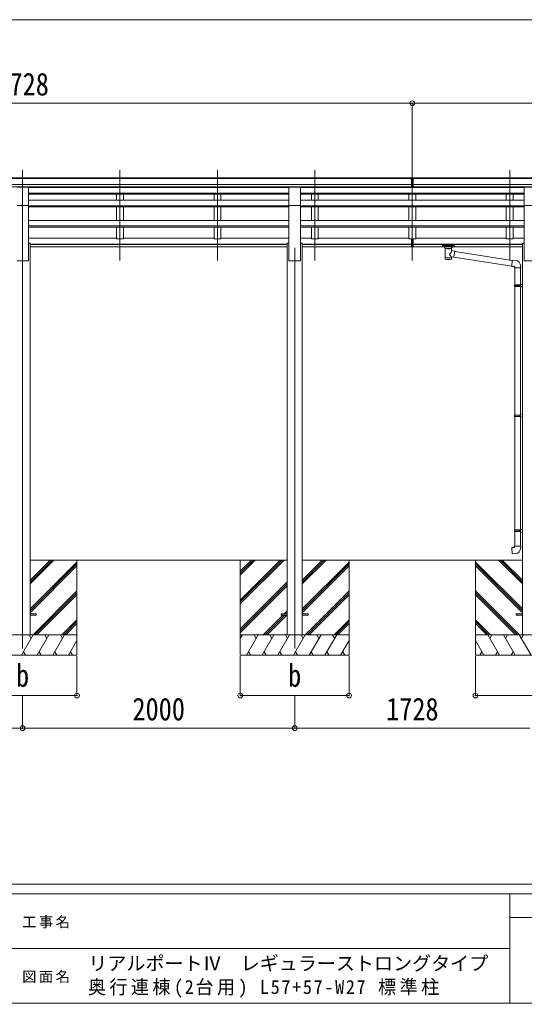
# Model space of a CAD drawing. Units: millimetres at full size, sheet at 1:35. Extents: x -9783 to 9892, y -6828 to 6752.
# Drawn here: x -395 to 3313, y -6828 to 403 of the extents above; entities that cross this region are included whole.
import ezdxf
from ezdxf.enums import TextEntityAlignment as Align

# ---------------------------------------------------------------- set-up
doc = ezdxf.new("R2010")
doc.units = ezdxf.units.MM
doc.header["$LTSCALE"] = 35
doc.header["$PDMODE"] = 32
doc.header["$PDSIZE"] = 35
for name, color, linetype, lineweight in [('0-0_0', 7, 'Continuous', 9), ('0-1_本体', 4, 'Continuous', 9), ('0-2_部品', 7, 'Continuous', 9), ('0-3_ELV2', 7, 'Continuous', 9), ('0-8_PARTS2', 2, 'Continuous', 9), ('0-A_寸法', 6, 'Continuous', 9), ('F-0_240', 7, 'Continuous', 9)]:
    doc.layers.add(name, color=color, linetype=linetype, lineweight=lineweight)
doc.styles.add('ＭＳ ゴシック', font='')
doc.styles.get('ＭＳ ゴシック').set_extended_font_data('MS Gothic')

msp = doc.modelspace()

# ---------------------------------------------------------------- linework, layer by layer
at = {"layer": '0-0_0'}
for p, q in [((-319.13, -3744.9), (-143.3, -3569.07)), ((-319.13, -3730.76), (-157.44, -3569.07)), ((-319.13, -3716.62), (-171.58, -3569.07)), ((-319.13, -3569.07), (1570.87, -3569.07)), ((-319.13, -3928.75), (25.87, -3583.75)), ((-319.13, -3942.89), (25.87, -3597.89)), ((-319.13, -3957.03), (25.87, -3612.04)), ((25.87, -3569.07), (25.87, -4269.07)), ((1225.87, -3569.07), (1225.87, -4269.07)), ((1225.87, -3863.25), (1520.05, -3569.07)), ((1225.87, -3877.39), (1534.19, -3569.07)), ((1225.87, -3891.53), (1548.34, -3569.07)), ((1225.87, -3679.4), (1336.2, -3569.07)), ((1225.87, -3665.26), (1322.06, -3569.07)), ((1225.87, -3651.12), (1307.92, -3569.07)), ((1680.87, -3744.9), (1856.7, -3569.07)), ((1680.87, -3730.76), (1842.56, -3569.07)), ((1680.87, -3716.62), (1828.42, -3569.07)), ((1680.87, -3569.07), (3298.87, -3569.07)), ((1680.87, -3928.75), (2025.87, -3583.75)), ((1680.87, -3942.89), (2025.87, -3597.89)), ((1680.87, -3957.03), (2025.87, -3612.04)), ((2025.87, -3569.07), (2025.87, -4269.07)), ((2953.87, -3569.07), (2953.87, -4269.07)), ((3298.87, -3928.75), (2953.87, -3583.75)), ((3298.87, -3942.89), (2953.87, -3597.89)), ((3298.87, -3957.03), (2953.87, -3612.04)), ((3298.87, -3744.9), (3123.04, -3569.07)), ((3298.87, -3730.76), (3137.18, -3569.07)), ((3298.87, -3716.62), (3151.33, -3569.07)), ((1225.87, -4075.38), (1570.87, -3730.38)), ((1225.87, -4089.52), (1570.87, -3744.53)), ((1225.87, -4103.67), (1570.87, -3758.67)), ((-297.32, -4119.07), (25.87, -3795.88)), ((-283.18, -4119.07), (25.87, -3810.03)), ((-269.03, -4119.07), (25.87, -3824.17)), ((1702.68, -4119.07), (2025.87, -3795.88)), ((1716.82, -4119.07), (2025.87, -3810.03)), ((1730.97, -4119.07), (2025.87, -3824.17)), ((3277.06, -4119.07), (2953.87, -3795.88)), ((3262.92, -4119.07), (2953.87, -3810.03)), ((3248.78, -4119.07), (2953.87, -3824.17)), ((1394.31, -4119.07), (1539.81, -3973.57)), ((1408.46, -4119.07), (1553.96, -3973.57)), ((1422.6, -4119.07), (1568.1, -3973.57)), ((1548.81, -3964.57), (1570.87, -3942.51)), ((1562.96, -3964.57), (1570.87, -3956.66)), ((-85.19, -4119.07), (25.87, -4008.01)), ((-71.04, -4119.07), (25.87, -4022.16)), ((-56.9, -4119.07), (25.87, -4036.3)), ((1914.81, -4119.07), (2025.87, -4008.01)), ((1928.96, -4119.07), (2025.87, -4022.16)), ((1943.1, -4119.07), (2025.87, -4036.3)), ((3064.93, -4119.07), (2953.87, -4008.01)), ((3050.79, -4119.07), (2953.87, -4022.16)), ((3036.65, -4119.07), (2953.87, -4036.3)), ((25.87, -4119.07), (-774.13, -4119.07)), ((-382.97, -4269.07), (-296.37, -4119.07)), ((-311.37, -4145.05), (-326.37, -4119.07)), ((-267.5, -4269.07), (-180.9, -4119.07)), ((-195.9, -4145.05), (-210.9, -4119.07)), ((-152.03, -4269.07), (-65.43, -4119.07)), ((-95.43, -4119.07), (-80.43, -4145.05)), ((20.04, -4119.07), (25.87, -4129.17)), ((2025.87, -4119.07), (1225.87, -4119.07)), ((1225.87, -4146.58), (1241.75, -4119.07)), ((1270.62, -4269.07), (1357.22, -4119.07)), ((1342.22, -4145.05), (1327.22, -4119.07)), ((1386.09, -4269.07), (1472.69, -4119.07)), ((1457.69, -4145.06), (1442.69, -4119.07)), ((1501.56, -4269.07), (1588.16, -4119.07)), ((1573.16, -4145.05), (1558.16, -4119.07)), ((1617.03, -4269.07), (1703.63, -4119.07)), ((1688.63, -4145.05), (1673.63, -4119.07)), ((1732.5, -4269.07), (1819.1, -4119.07)), ((1804.1, -4145.05), (1789.1, -4119.07)), ((1847.97, -4269.07), (1934.57, -4119.07)), ((1904.57, -4119.07), (1919.57, -4145.05)), ((2020.04, -4119.07), (2025.87, -4129.17)), ((2953.87, -4119.07), (3753.87, -4119.07)), ((2959.7, -4119.07), (2953.87, -4129.17)), ((3131.78, -4269.07), (3045.17, -4119.07)), ((3075.17, -4119.07), (3060.17, -4145.05)), ((3247.25, -4269.07), (3160.64, -4119.07)), ((3175.64, -4145.05), (3190.64, -4119.07)), ((3362.72, -4269.07), (3276.11, -4119.07)), ((3291.11, -4145.05), (3306.12, -4119.07)), ((-36.56, -4269.07), (25.87, -4160.93)), ((1963.44, -4269.07), (2025.87, -4160.93)), ((3016.31, -4269.07), (2953.87, -4160.93)), ((-367.97, -4243.09), (-352.97, -4269.07)), ((-252.5, -4243.09), (-237.5, -4269.07)), ((-137.03, -4243.09), (-122.03, -4269.07)), ((-21.56, -4243.09), (-6.56, -4269.07)), ((1285.62, -4243.09), (1300.62, -4269.07)), ((1401.09, -4243.09), (1416.09, -4269.07)), ((1516.56, -4243.09), (1531.56, -4269.07)), ((1632.03, -4243.09), (1647.03, -4269.07)), ((1747.5, -4243.09), (1762.5, -4269.07)), ((1862.97, -4243.09), (1877.97, -4269.07)), ((1978.44, -4243.09), (1993.44, -4269.07)), ((3001.31, -4243.09), (2986.31, -4269.07)), ((3116.78, -4243.09), (3101.78, -4269.07)), ((3232.25, -4243.09), (3217.25, -4269.07)), ((-774.13, -4269.07), (25.87, -4269.07)), ((1225.87, -4269.07), (2025.87, -4269.07)), ((3753.87, -4269.07), (2953.87, -4269.07))]:
    msp.add_line(p, q, dxfattribs=at)
at = {"layer": '0-1_本体'}
for p, q in [((-3231.63, -759.54), (2483.37, -759.54)), ((-3231.63, -764.9), (2483.37, -764.9)), ((8211.37, -759.54), (2496.37, -759.54)), ((8211.37, -764.9), (2496.37, -764.9)), ((-3231.63, -808.42), (2483.37, -808.42)), ((-3231.63, -826.09), (2483.37, -826.09)), ((-331.63, -828.46), (1583.37, -828.46)), ((-331.63, -831.42), (1583.37, -831.42)), ((316.87, -828.46), (316.87, -831.42)), ((366.87, -828.46), (366.87, -831.42)), ((1032.87, -828.46), (1032.87, -831.42)), ((1082.87, -828.46), (1082.87, -831.42)), ((1668.37, -828.58), (2483.37, -828.58)), ((1668.37, -831.42), (2489.87, -831.42)), ((1748.87, -828.58), (1748.87, -831.42)), ((1798.87, -828.58), (1798.87, -831.42)), ((3311.37, -831.42), (2489.87, -831.42)), ((8211.37, -808.42), (2496.37, -808.42)), ((8211.37, -826.09), (2496.37, -826.09)), ((3311.37, -828.58), (2496.37, -828.58)), ((3180.87, -828.58), (3180.87, -831.42)), ((3230.87, -828.58), (3230.87, -831.42)), ((-331.63, -873.37), (1583.37, -873.37)), ((-331.63, -875.07), (1583.37, -875.07)), ((-331.63, -878.85), (1583.37, -878.85)), ((-331.63, -924.28), (1583.37, -924.28)), ((316.87, -878.85), (316.87, -924.28)), ((366.87, -878.85), (366.87, -924.28)), ((1032.87, -878.85), (1032.87, -924.28)), ((1082.87, -878.85), (1082.87, -924.28)), ((1668.37, -873.37), (2489.87, -873.37)), ((1668.37, -875.07), (2489.87, -875.07)), ((1668.37, -878.85), (2489.87, -878.85)), ((1668.37, -924.28), (2489.87, -924.28)), ((1748.87, -878.85), (1748.87, -924.28)), ((1798.87, -878.85), (1798.87, -924.28)), ((2464.87, -924.28), (2464.87, -878.85)), ((3311.37, -873.37), (2489.87, -873.37)), ((3311.37, -875.07), (2489.87, -875.07)), ((3311.37, -878.85), (2489.87, -878.85)), ((3311.37, -924.28), (2489.87, -924.28)), ((2514.87, -924.28), (2514.87, -878.85)), ((3180.87, -878.85), (3180.87, -924.28)), ((3230.87, -878.85), (3230.87, -924.28)), ((-331.63, -1369.07), (-331.63, -962.12)), ((-331.63, -964.86), (1583.37, -964.86)), ((-331.63, -966.55), (1583.37, -966.55)), ((-331.63, -973.42), (1583.37, -973.42)), ((316.87, -973.42), (316.87, -1072.52)), ((366.87, -973.42), (366.87, -1072.52)), ((1032.87, -973.42), (1032.87, -1072.52)), ((1082.87, -973.42), (1082.87, -1072.52)), ((1583.37, -1369.07), (1583.37, -962.12)), ((1668.37, -1369.07), (1668.37, -962.12)), ((1668.37, -964.86), (2489.87, -964.86)), ((1668.37, -966.55), (2489.87, -966.55)), ((1668.37, -973.42), (2489.87, -973.42)), ((1748.87, -973.42), (1748.87, -1072.52)), ((1798.87, -973.42), (1798.87, -1072.52)), ((2464.87, -1072.52), (2464.87, -973.42)), ((3311.37, -964.86), (2489.87, -964.86)), ((3311.37, -966.55), (2489.87, -966.55)), ((3311.37, -973.42), (2489.87, -973.42)), ((2514.87, -1072.52), (2514.87, -973.42)), ((3180.87, -973.42), (3180.87, -1072.52)), ((3230.87, -973.42), (3230.87, -1072.52)), ((3311.37, -1369.07), (3311.37, -962.12)), ((-331.63, -1072.52), (1583.37, -1072.52)), ((1668.37, -1072.52), (2489.87, -1072.52)), ((3311.37, -1072.52), (2489.87, -1072.52)), ((-331.63, -1111.66), (1583.37, -1111.66)), ((-331.63, -1113.33), (1583.37, -1113.33)), ((-331.63, -1122.97), (1583.37, -1122.97)), ((316.87, -1122.97), (316.87, -1208.47)), ((1032.87, -1122.97), (1032.87, -1208.47)), ((1668.37, -1111.66), (2489.87, -1111.66)), ((1668.37, -1113.33), (2489.87, -1113.33)), ((1668.37, -1122.97), (2489.87, -1122.97)), ((1748.87, -1122.97), (1748.87, -1208.47)), ((2464.87, -1208.47), (2464.87, -1122.97)), ((3311.37, -1111.66), (2489.87, -1111.66)), ((3311.37, -1113.33), (2489.87, -1113.33)), ((3311.37, -1122.97), (2489.87, -1122.97)), ((2514.87, -1208.47), (2514.87, -1122.97)), ((3230.87, -1122.97), (3230.87, -1208.47)), ((-331.63, -1203.67), (316.87, -1203.67)), ((366.87, -1203.25), (1032.87, -1203.25)), ((1082.87, -1203.25), (1583.37, -1203.25)), ((1668.37, -1203.25), (1748.87, -1203.25)), ((1798.87, -1203.25), (2464.87, -1203.25)), ((2483.37, -1208.47), (2464.87, -1208.47)), ((2496.37, -1208.47), (2514.87, -1208.47)), ((3180.87, -1203.25), (2514.87, -1203.25)), ((3311.37, -1203.25), (3230.87, -1203.25)), ((-331.63, -1239.07), (-319.13, -1239.07)), ((-319.13, -1239.07), (-319.13, -4119.07)), ((-319.13, -1247.56), (1570.87, -1247.56)), ((-319.13, -1248.94), (1570.87, -1248.94)), ((-319.13, -1266.12), (1570.87, -1266.12)), ((1570.87, -1239.07), (1570.87, -4119.07)), ((1570.87, -1239.07), (1583.37, -1239.07)), ((1668.37, -1239.07), (1680.87, -1239.07)), ((1680.87, -1239.07), (1680.87, -4119.07)), ((1680.87, -1247.56), (2483.37, -1247.56)), ((1680.87, -1248.94), (2483.37, -1248.94)), ((1680.87, -1266.12), (2483.37, -1266.12)), ((3298.87, -1247.56), (2496.37, -1247.56)), ((3298.87, -1248.94), (2496.37, -1248.94)), ((3298.87, -1266.12), (2496.37, -1266.12)), ((3298.87, -1239.07), (3298.87, -4119.07)), ((3311.37, -1239.07), (3298.87, -1239.07)), ((-416.63, -1369.07), (-331.63, -1369.07)), ((1583.37, -1369.07), (1668.37, -1369.07)), ((3396.37, -1369.07), (3311.37, -1369.07))]:
    msp.add_line(p, q, dxfattribs=at)
for points in [[(366.87, -1122.97), (366.87, -1208.47), (316.87, -1208.47)], [(1082.87, -1122.97), (1082.87, -1208.47), (1032.87, -1208.47)], [(1798.87, -1122.97), (1798.87, -1208.47), (1748.87, -1208.47)], [(3180.87, -1122.97), (3180.87, -1208.47), (3230.87, -1208.47)]]:
    msp.add_lwpolyline(points, dxfattribs=at)
at = {"layer": '0-2_部品'}
for p, q in [((-416.63, -827.96), (-331.63, -827.96)), ((-331.63, -962.11), (-331.63, -827.96)), ((1583.37, -827.96), (1668.37, -827.96)), ((1583.37, -962.11), (1583.37, -827.96)), ((1668.37, -962.11), (1668.37, -827.96)), ((3396.37, -827.96), (3311.37, -827.96)), ((3311.37, -962.11), (3311.37, -827.96)), ((-416.63, -962.11), (-331.63, -962.11)), ((1583.37, -962.11), (1668.37, -962.11)), ((3396.37, -962.11), (3311.37, -962.11)), ((2711.37, -1254.41), (2711.37, -1265.17)), ((2711.37, -1254.6), (2711.37, -1256.14)), ((2713.37, -1253.74), (2796.37, -1253.74)), ((2713.37, -1255.92), (2796.37, -1255.92)), ((2713.37, -1265.83), (2727.87, -1265.83)), ((2727.87, -1272.64), (2727.87, -1262.36)), ((2731.97, -1277.14), (2731.96, -1357.43)), ((2777.77, -1294.71), (2777.77, -1277.13)), ((2802.99, -1298.62), (2777.77, -1294.71)), ((2781.87, -1272.64), (2781.87, -1262.36)), ((2781.87, -1265.83), (2796.37, -1265.83)), ((2802.99, -1298.62), (2795.97, -1343.88)), ((2798.37, -1254.41), (2798.37, -1265.17)), ((3224.81, -1365.98), (2802.7, -1300.5)), ((2777.79, -1357.43), (2777.77, -1340.8)), ((2777.77, -1341.05), (2795.97, -1343.88)), ((3221.14, -1407.92), (2796.26, -1342)), ((3245.79, -1366.11), (3224.96, -1364.28)), ((3240.87, -1421.85), (3286.87, -1421.85)), ((3242.87, -1412.99), (3242.87, -1546.98)), ((3284.87, -1412.99), (3284.87, -1544.43)), ((3286.87, -1421.85), (3286.87, -1410.93)), ((3240.87, -1548.98), (3241.87, -1546.98)), ((3240.87, -1548.98), (3284.87, -1548.98)), ((3240.87, -1548.98), (3240.87, -1556.98)), ((3240.87, -1556.98), (3284.87, -1556.98)), ((3240.87, -1556.98), (3241.87, -1558.98)), ((3241.87, -1546.98), (3284.87, -1546.98)), ((3241.87, -1558.98), (3284.87, -1558.98)), ((3242.87, -1558.98), (3242.87, -2503.17)), ((3280.4, -1548.98), (3279.97, -1546.98)), ((3282.87, -1544.48), (3298.87, -1544.01)), ((3282.87, -1546.48), (3282.87, -1544.48)), ((3282.87, -1546.48), (3284.87, -1546.48)), ((3282.87, -1561.48), (3282.87, -1559.48)), ((3282.87, -1561.48), (3298.87, -1561.95)), ((3284.87, -1561.54), (3284.87, -2500.61)), ((3298.87, -1544.01), (3298.87, -1561.95)), ((3240.87, -2505.17), (3241.87, -2503.17)), ((3240.87, -2505.17), (3284.87, -2505.17)), ((3240.87, -2505.17), (3240.87, -2513.17)), ((3240.87, -2513.17), (3284.87, -2513.17)), ((3240.87, -2513.17), (3241.87, -2515.17)), ((3241.87, -2503.17), (3284.87, -2503.17)), ((3241.87, -2515.17), (3284.87, -2515.17)), ((3242.87, -2515.17), (3242.87, -3348.33)), ((3280.4, -2505.17), (3279.97, -2503.17)), ((3282.87, -2500.67), (3298.87, -2500.2)), ((3282.87, -2502.67), (3282.87, -2500.67)), ((3282.87, -2502.67), (3284.87, -2502.67)), ((3282.87, -2517.67), (3282.87, -2515.67)), ((3282.87, -2517.67), (3298.87, -2518.14)), ((3284.87, -2517.73), (3284.87, -3345.77)), ((3298.87, -2500.2), (3298.87, -2518.14)), ((3240.87, -3350.33), (3241.87, -3348.33)), ((3240.87, -3350.33), (3284.87, -3350.33)), ((3240.87, -3350.33), (3240.87, -3358.33)), ((3240.87, -3358.33), (3284.87, -3358.33)), ((3240.87, -3358.33), (3241.87, -3360.33)), ((3241.87, -3348.33), (3284.87, -3348.33)), ((3241.87, -3360.33), (3284.87, -3360.33)), ((3242.87, -3360.33), (3242.87, -3466.47)), ((3280.4, -3350.33), (3279.97, -3348.33)), ((3282.87, -3345.83), (3298.87, -3345.36)), ((3282.87, -3347.83), (3282.87, -3345.83)), ((3282.87, -3347.83), (3284.87, -3347.83)), ((3282.87, -3362.83), (3282.87, -3360.83)), ((3282.87, -3362.83), (3298.87, -3363.3)), ((3284.87, -3362.89), (3284.87, -3466.47)), ((3298.87, -3345.36), (3298.87, -3363.3)), ((3240.87, -3466.47), (3286.87, -3466.47)), ((3240.87, -3476.47), (3240.87, -3466.47)), ((3286.87, -3466.47), (3286.87, -3477.39))]:
    msp.add_line(p, q, dxfattribs=at)
at = {"layer": '0-2_部品', "color": 4}
for p, q in [((-274.13, -3964.57), (-319.13, -3964.57)), ((-274.13, -3973.57), (-319.13, -3973.57)), ((-274.13, -3964.57), (-274.13, -3973.57)), ((1525.87, -3964.57), (1525.87, -3973.57)), ((1570.87, -3964.57), (1525.87, -3964.57)), ((1570.87, -3973.57), (1525.87, -3973.57)), ((1725.87, -3964.57), (1680.87, -3964.57)), ((1725.87, -3973.57), (1680.87, -3973.57)), ((1725.87, -3964.57), (1725.87, -3973.57)), ((3253.87, -3964.57), (3253.87, -3973.57)), ((3253.87, -3964.57), (3298.87, -3964.57)), ((3253.87, -3973.57), (3298.87, -3973.57))]:
    msp.add_line(p, q, dxfattribs=at)
at = {"layer": '0-2_部品'}
for points in [[(2711.37, -1254.41), (2711.41, -1254.21), (2711.49, -1254.07), (2711.59, -1253.98), (2711.69, -1253.92), (2711.81, -1253.87), (2712.11, -1253.81), (2712.6, -1253.77), (2713.14, -1253.74), (2713.37, -1253.74)], [(2711.37, -1265.17), (2711.41, -1265.36), (2711.49, -1265.5), (2711.59, -1265.59), (2711.69, -1265.65), (2711.81, -1265.7), (2712.11, -1265.76), (2712.6, -1265.81), (2713.14, -1265.83), (2713.37, -1265.83)], [(2727.91, -1272.58), (2727.89, -1272.94), (2728.13, -1273.9), (2728.65, -1274.78), (2729.46, -1275.62), (2730.57, -1276.41), (2731.97, -1277.14)], [(2777.77, -1277.13), (2778, -1277.03), (2779.36, -1276.3), (2780.47, -1275.45), (2781.23, -1274.59), (2781.69, -1273.69), (2781.86, -1272.8)], [(2796.37, -1253.74), (2796.72, -1253.75), (2797.25, -1253.77), (2797.7, -1253.82), (2798.01, -1253.9), (2798.18, -1254), (2798.3, -1254.14), (2798.36, -1254.32), (2798.37, -1254.41)], [(2796.37, -1265.83), (2796.72, -1265.83), (2797.25, -1265.8), (2797.7, -1265.75), (2798.01, -1265.67), (2798.18, -1265.57), (2798.3, -1265.44), (2798.36, -1265.26), (2798.37, -1265.17)], [(3224.96, -1364.28), (3220.95, -1410.11), (3240.87, -1411.85), (3240.87, -1421.85)], [(3280.4, -1548.98), (3280.4, -1556.98), (3279.97, -1558.98)], [(3282.87, -1559.48), (3284.87, -1559.48), (3284.87, -1546.48)], [(3280.4, -2505.17), (3280.4, -2513.17), (3279.97, -2515.17)], [(3282.87, -2515.67), (3284.87, -2515.67), (3284.87, -2502.67)], [(3280.4, -3350.33), (3280.4, -3358.33), (3279.97, -3360.33)], [(3282.87, -3360.83), (3284.87, -3360.83), (3284.87, -3347.83)], [(3245.79, -3522.22), (3224.96, -3524.04), (3220.95, -3478.21), (3240.87, -3476.47)]]:
    msp.add_lwpolyline(points, dxfattribs=at)
for centre, start, end in [((3241.87, -1410.93), 0, 85), ((3241.87, -3477.39), 275, 0)]:
    msp.add_arc(centre, 45, start, end, dxfattribs=at)
for centre, major_axis, ratio, start_param, end_param in [((2713.37, -1256.14), (2, 0), 0.109601, 1.5707963, 3.1415927), ((2754.87, -1262.36), (27, 0), 0.122176, 6.2831853, 9.424778), ((2754.88, -1277.59), (-22.91, 0.42), 0.072511, 0.0008029, 1.5715993), ((2754.88, -1279.22), (-22.91, 0.42), 0.072511, 0.0008029, 1.5715993), ((2754.86, -1277.59), (22.92, 0.42), 0.07247, 4.71158, 6.2823764), ((2754.86, -1279.22), (22.92, 0.42), 0.07247, 4.71158, 6.2823764), ((2754.87, -1321.25), (-22.81, -26.62), 0.234429, 1.6855472, 3.1268519), ((2765.87, -1272.64), (16, 0), 0.361356, 6.2636979, 6.2831853), ((2796.37, -1256.14), (2, 0), 0.109601, 0, 1.5707963), ((2754.87, -1357.43), (22.92, 0), 0.101955, 3.1415499, 6.2833984), ((2754.87, -1344.99), (22.91, 0), 0.122865, 3.1415927, 6.2831853), ((2757.43, -1318.61), (20.32, -22.25), 0.045535, 0.0389954, 1.3075346)]:
    msp.add_ellipse(centre, major_axis=major_axis, ratio=ratio, start_param=start_param, end_param=end_param, dxfattribs=at)
at = {"layer": '0-3_ELV2'}
for p, q in [((2473.37, -766.4), (2473.37, -758.56)), ((2473.37, -766.4), (2483.37, -766.4)), ((2489.87, -767.22), (2483.37, -766.82)), ((2483.37, -768.4), (2496.37, -768.4)), ((2496.37, -766.88), (2489.87, -767.2)), ((2496.37, -830.03), (2496.37, -764.75)), ((2483.37, -809.92), (2489.87, -810.08)), ((2483.37, -828.96), (2489.87, -829.36)), ((2489.87, -810.08), (2496.37, -809.92)), ((2489.87, -829.36), (2496.37, -828.96)), ((2483.37, -1245.53), (2483.37, -1208.47)), ((2496.37, -1245.53), (2496.37, -1208.47)), ((2483.37, -1245.53), (2496.37, -1245.53)), ((2483.37, -1267.77), (2483.37, -1245.53)), ((2483.37, -1250.93), (2496.37, -1250.93)), ((2483.37, -1266.71), (2489.87, -1267.11)), ((2489.87, -1267.11), (2496.37, -1266.71)), ((2496.37, -1267.77), (2496.37, -1245.53))]:
    msp.add_line(p, q, dxfattribs=at)
for points in [[(2473.37, -758.56), (2491.37, -758.4), (2506.37, -758.53)], [(2496.37, -830.03), (2489.87, -830.43), (2483.37, -830.03), (2483.37, -764.69)], [(2496.37, -766.36), (2506.37, -766.27), (2506.37, -758.53)], [(2496.37, -811.02), (2493.11, -811.1), (2489.87, -811.18), (2486.63, -811.1), (2483.37, -811.02)], [(2496.37, -1267.77), (2489.87, -1268.17), (2483.37, -1267.77)]]:
    msp.add_lwpolyline(points, dxfattribs=at)
msp.add_ellipse((2514.44, -768.71), major_axis=(24.57, -1.51), ratio=0.121868, start_param=3.1422238, end_param=3.1491027, dxfattribs=at)
at = {"layer": '0-8_PARTS2'}
for p, q in [((-374.13, -1366.73), (-374.13, -704.2)), ((341.87, -1366.73), (341.87, -704.2)), ((1057.87, -1366.73), (1057.87, -704.2)), ((1773.87, -1366.73), (1773.87, -704.2)), ((2489.87, -1366.73), (2489.87, -704.2)), ((3205.87, -1366.73), (3205.87, -704.2)), ((-374.13, -1272.93), (-374.13, -4219.07)), ((1625.87, -1272.93), (1625.87, -4219.07))]:
    msp.add_line(p, q, dxfattribs=at)
at = {"layer": '0-A_寸法'}
for p, q in [((-3258.13, 403.26), (8237.87, 403.26)), ((-3238.13, -210.89), (2489.87, -210.89)), ((8217.87, -210.89), (2489.87, -210.89)), ((2489.87, -210.89), (2489.87, -756.52)), ((25.87, -4565.46), (25.87, -4276.49)), ((1225.87, -4565.46), (1225.87, -4276.49)), ((2025.87, -4565.46), (2025.87, -4276.49)), ((2953.87, -4565.46), (2953.87, -4276.49)), ((-774.13, -4565.46), (25.87, -4565.46)), ((-374.13, -4805.44), (-374.13, -4565.46)), ((1225.87, -4565.46), (2025.87, -4565.46)), ((1625.87, -4805.44), (1625.87, -4565.46)), ((3753.87, -4565.46), (2953.87, -4565.46)), ((-2374.13, -4805.44), (-374.13, -4805.44)), ((1625.87, -4805.44), (-374.13, -4805.44)), ((1625.87, -4805.44), (3353.87, -4805.44))]:
    msp.add_line(p, q, dxfattribs=at)
for p in [(2489.87, -210.89), (25.87, -4565.46), (1225.87, -4565.46), (2025.87, -4565.46), (2953.87, -4565.46), (-374.13, -4805.44), (1625.87, -4805.44)]:
    msp.add_point(p, dxfattribs=at)
at = {"layer": 'F-0_240', "color": 5}
for p, q in [((-9783.03, -5953.1), (9396.97, -5953.1)), ((-9783.03, -6023.1), (6285.75, -6023.1)), ((3205.75, -6023.1), (3205.75, -6828.1)), ((3205.75, -6198.1), (5305.75, -6198.1)), ((-3969.25, -6425.6), (3205.75, -6425.6)), ((-9783.03, -6828.1), (9396.97, -6828.1))]:
    msp.add_line(p, q, dxfattribs=at)

# ---------------------------------------------------------------- texts
at = {"layer": '0-A_寸法', "color": 7, "style": 'ＭＳ ゴシック', "width": 0.85}
for s, p in [('5728', (-566.63, -203.89)), ('b', (-422.25, -4551.09)), ('b', (1577.75, -4551.09)), ('2000', (433.37, -4798.44)), ('1728', (2297.37, -4798.44))]:
    msp.add_text(s, height=166.8, dxfattribs=at).set_placement(p, align=Align.BOTTOM_LEFT)
at = {"layer": 'F-0_240', "style": 'ＭＳ ゴシック'}
msp.add_text('リアルポートⅣ\u3000レギュラーストロングタイプ', height=102.6, dxfattribs=at).set_placement((109.35, -6616.22), align=Align.BOTTOM_LEFT)
at = {"layer": 'F-0_240', "attachment_point": 7, "style": 'ＭＳ ゴシック'}
for s, insert, char_height in [('\\T1.17;工事名', (-376.96, -6276.85), 76.98), ('\\T1.17;図面名', (-376.96, -6679.35), 76.98), ('\\T1.19;\\W0.95;奥行連棟(2台用)\\~L57+57-W27\\~標準柱', (105.77, -6786.55), 102.6)]:
    msp.add_mtext(s, dxfattribs=dict(at, insert=insert, char_height=char_height))

doc.saveas('drawing.dxf')
